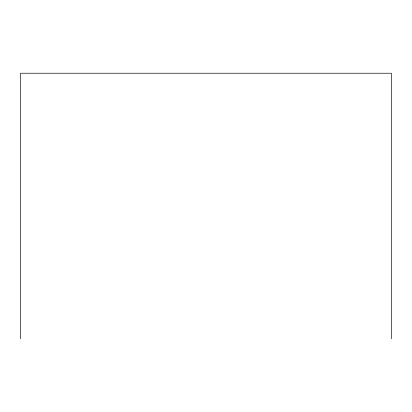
<?xml version="1.0" encoding="UTF-8"?>
<svg xmlns="http://www.w3.org/2000/svg" width="412" height="412" viewBox="0 0 412 412"><rect width="100%" height="100%" fill="white"/><g stroke="black" fill="none" stroke-linecap="round" stroke-linejoin="round"><path stroke-width="0.62" d="M391.4 338.772L391.4 73.228L20.6 73.228L20.6 338.772"/></g></svg>
